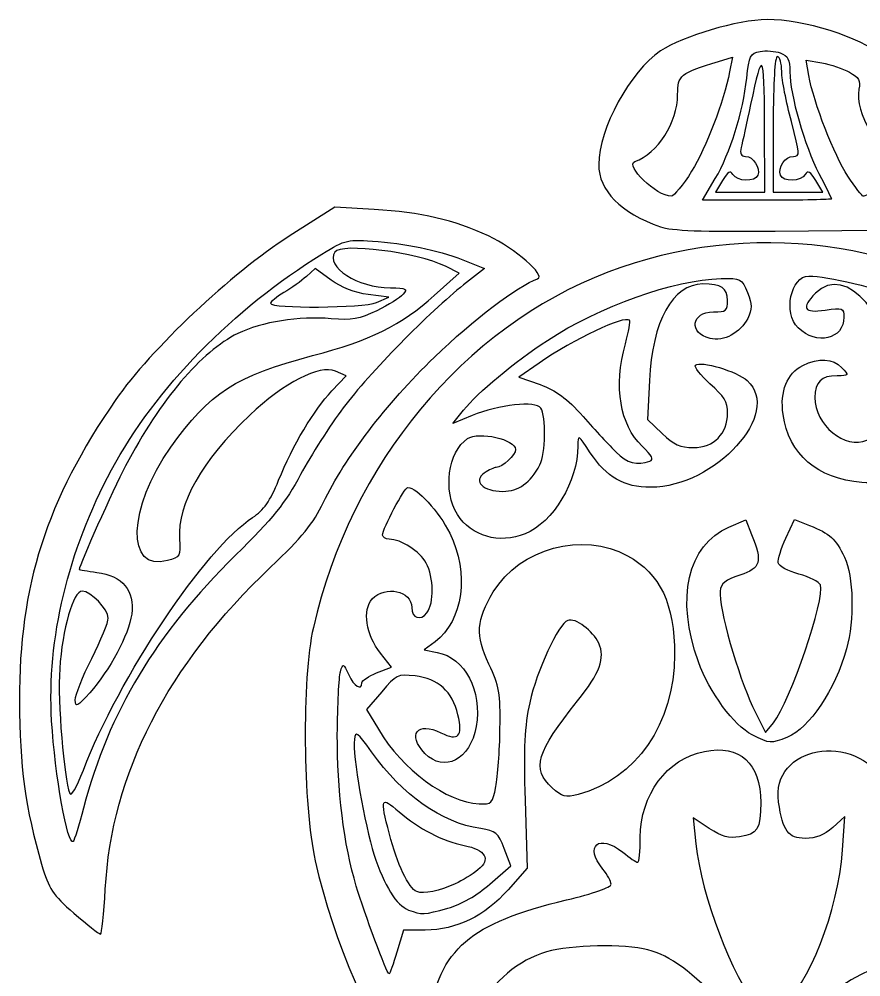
# Model space of a CAD drawing. Header units: centimetres. Extents: x -9.3 to 10, y -5.1 to 14.3.
# Drawn here: x -9.32 to 1.4, y 2.12 to 14.32 of the extents above; entities that cross this region are included whole.
import ezdxf

# ---------------------------------------------------------------- set-up
doc = ezdxf.new("R2010")
doc.units = ezdxf.units.CM
doc.header["$MEASUREMENT"] = 0
doc.layers.add('Layer 1', color=7, linetype='Continuous')

msp = doc.modelspace()

# ---------------------------------------------------------------- linework, layer by layer
at = {"layer": 'Layer 1'}
for points, knots in [([(-1.15509, 11.67738), (-1.66269, 11.85585), (-1.94125, 12.13724), (-1.94125, 12.47152), (-1.94125, 12.47152), (-1.94125, 12.9228), (-1.53976, 13.65863), (-1.15322, 13.91576), (-1.15322, 13.91576), (-0.86487, 14.10757), (-0.17517, 14.31107), (0.20176, 14.31556), (0.20176, 14.31556), (0.66257, 14.32104), (1.39389, 14.09078), (1.66648, 13.85438), (1.66648, 13.85438), (1.97351, 13.58812), (2.15892, 13.30462), (2.28882, 12.90282), (2.28882, 12.90282), (2.47288, 12.33347), (2.3651, 12.05268), (1.85921, 11.78368), (1.85921, 11.78368), (1.85921, 11.78368), (1.57752, 11.6339), (1.57752, 11.6339), (1.57752, 11.6339), (1.57752, 11.6339), (0.30759, 11.62176), (0.30759, 11.62176), (0.30759, 11.62176), (-0.64597, 11.61265), (-1.01035, 11.6265), (-1.15508, 11.67739), (-1.15508, 11.67739), (-1.15508, 11.67739), (-1.15509, 11.67738), (-1.15509, 11.67738)], [0, 0, 0, 0, 0.09090909, 0.09090909, 0.09090909, 0.09090909, 0.18181818, 0.18181818, 0.18181818, 0.18181818, 0.27272727, 0.27272727, 0.27272727, 0.27272727, 0.36363636, 0.36363636, 0.36363636, 0.36363636, 0.45454545, 0.45454545, 0.45454545, 0.45454545, 0.54545455, 0.54545455, 0.54545455, 0.54545455, 0.63636364, 0.63636364, 0.63636364, 0.63636364, 0.72727273, 0.72727273, 0.72727273, 0.72727273, 0.81818182, 0.81818182, 0.81818182, 0.81818182, 1, 1, 1, 1]), ([(1.02191, 12.03211), (1.02191, 12.04162), (0.95043, 12.1867), (0.86306, 12.35453), (0.86306, 12.35453), (0.68065, 12.70492), (0.49277, 13.36201), (0.49277, 13.64956), (0.49277, 13.64956), (0.49277, 13.80767), (0.46909, 13.8545), (0.37104, 13.89029), (0.37104, 13.89029), (0.30409, 13.91473), (0.18809, 13.92349), (0.11328, 13.90976), (0.11328, 13.90976), (-0.01058, 13.88703), (-0.02574, 13.85675), (-0.05622, 13.57115), (-0.05622, 13.57115), (-0.10254, 13.13714), (-0.26578, 12.61615), (-0.45774, 12.28966), (-0.45774, 12.28966), (-0.45774, 12.28966), (-0.61932, 12.01484), (-0.61932, 12.01484), (-0.61932, 12.01484), (-0.61932, 12.01484), (0.20129, 12.01484), (0.20129, 12.01484), (0.20129, 12.01484), (0.65263, 12.01484), (1.0219, 12.02262), (1.0219, 12.03212), (1.0219, 12.03212), (1.0219, 12.03212), (1.02191, 12.03211), (1.02191, 12.03211)], [0, 0, 0, 0, 0.09090909, 0.09090909, 0.09090909, 0.09090909, 0.18181818, 0.18181818, 0.18181818, 0.18181818, 0.27272727, 0.27272727, 0.27272727, 0.27272727, 0.36363636, 0.36363636, 0.36363636, 0.36363636, 0.45454545, 0.45454545, 0.45454545, 0.45454545, 0.54545455, 0.54545455, 0.54545455, 0.54545455, 0.63636364, 0.63636364, 0.63636364, 0.63636364, 0.72727273, 0.72727273, 0.72727273, 0.72727273, 0.81818182, 0.81818182, 0.81818182, 0.81818182, 1, 1, 1, 1]), ([(-0.3652, 12.26619), (-0.29515, 12.38335), (-0.26631, 12.39994), (-0.23275, 12.34238), (-0.23275, 12.34238), (-0.18018, 12.25222), (0.05169, 12.24483), (0.08436, 12.33228), (0.08436, 12.33228), (0.11957, 12.42653), (0.02499, 12.57354), (-0.07085, 12.57354), (-0.07085, 12.57354), (-0.13072, 12.57354), (-0.14649, 12.60605), (-0.12627, 12.68782), (-0.12627, 12.68782), (-0.11073, 12.75068), (-0.05723, 12.99638), (-0.00738, 13.23383), (-0.00738, 13.23383), (0.14253, 13.94792), (0.16794, 13.91369), (0.1717, 12.99257), (0.1717, 12.99257), (0.1717, 12.99257), (0.17528, 12.11641), (0.17528, 12.11641), (0.17528, 12.11641), (0.17528, 12.11641), (-0.13974, 12.11641), (-0.13974, 12.11641), (-0.13974, 12.11641), (-0.13974, 12.11641), (-0.45476, 12.11641), (-0.45476, 12.11641), (-0.45476, 12.11641), (-0.45476, 12.11641), (-0.36521, 12.26619), (-0.36521, 12.26619), (-0.36521, 12.26619), (-0.36521, 12.26619), (-0.3652, 12.26619), (-0.3652, 12.26619)], [0, 0, 0, 0, 0.08333333, 0.08333333, 0.08333333, 0.08333333, 0.16666667, 0.16666667, 0.16666667, 0.16666667, 0.25, 0.25, 0.25, 0.25, 0.33333333, 0.33333333, 0.33333333, 0.33333333, 0.41666667, 0.41666667, 0.41666667, 0.41666667, 0.5, 0.5, 0.5, 0.5, 0.58333333, 0.58333333, 0.58333333, 0.58333333, 0.66666667, 0.66666667, 0.66666667, 0.66666667, 0.75, 0.75, 0.75, 0.75, 0.83333333, 0.83333333, 0.83333333, 0.83333333, 1, 1, 1, 1]), ([(-0.75907, 12.38307), (-0.56947, 12.68971), (-0.34917, 13.2655), (-0.2737, 13.65163), (-0.2737, 13.65163), (-0.2737, 13.65163), (-0.23719, 13.83843), (-0.23719, 13.83843), (-0.23719, 13.83843), (-0.23719, 13.83843), (-0.41457, 13.78346), (-0.41457, 13.78346), (-0.41457, 13.78346), (-0.91066, 13.62971), (-0.93589, 13.6092), (-0.93589, 13.35961), (-0.93589, 13.35961), (-0.93589, 13.00883), (-1.19183, 12.60857), (-1.48091, 12.50726), (-1.48091, 12.50726), (-1.61577, 12.46), (-1.20165, 12.06561), (-1.01717, 12.06561), (-1.01717, 12.06561), (-0.98317, 12.06561), (-0.86703, 12.20846), (-0.75907, 12.38306), (-0.75907, 12.38306), (-0.75907, 12.38306), (-0.75907, 12.38307), (-0.75907, 12.38307)], [0, 0, 0, 0, 0.11111111, 0.11111111, 0.11111111, 0.11111111, 0.22222222, 0.22222222, 0.22222222, 0.22222222, 0.33333333, 0.33333333, 0.33333333, 0.33333333, 0.44444444, 0.44444444, 0.44444444, 0.44444444, 0.55555556, 0.55555556, 0.55555556, 0.55555556, 0.66666667, 0.66666667, 0.66666667, 0.66666667, 0.77777778, 0.77777778, 0.77777778, 0.77777778, 1, 1, 1, 1]), ([(0.28112, 12.97988), (0.28112, 13.52166), (0.30083, 13.84334), (0.33403, 13.84334), (0.33403, 13.84334), (0.36313, 13.84334), (0.38818, 13.75763), (0.38969, 13.65287), (0.38969, 13.65287), (0.3912, 13.54811), (0.44604, 13.26241), (0.51156, 13.01797), (0.51156, 13.01797), (0.62299, 12.60224), (0.62464, 12.57354), (0.53714, 12.57354), (0.53714, 12.57354), (0.43314, 12.57354), (0.33533, 12.43059), (0.37206, 12.33228), (0.37206, 12.33228), (0.40473, 12.24483), (0.6366, 12.25221), (0.68917, 12.34238), (0.68917, 12.34238), (0.72273, 12.39994), (0.75157, 12.38335), (0.82162, 12.26619), (0.82162, 12.26619), (0.82162, 12.26619), (0.91117, 12.11641), (0.91117, 12.11641), (0.91117, 12.11641), (0.91117, 12.11641), (0.59615, 12.11641), (0.59615, 12.11641), (0.59615, 12.11641), (0.59615, 12.11641), (0.28113, 12.11641), (0.28113, 12.11641), (0.28113, 12.11641), (0.28113, 12.11641), (0.28113, 12.97987), (0.28113, 12.97987), (0.28113, 12.97987), (0.28113, 12.97987), (0.28112, 12.97988), (0.28112, 12.97988)], [0, 0, 0, 0, 0.07692308, 0.07692308, 0.07692308, 0.07692308, 0.15384615, 0.15384615, 0.15384615, 0.15384615, 0.23076923, 0.23076923, 0.23076923, 0.23076923, 0.30769231, 0.30769231, 0.30769231, 0.30769231, 0.38461538, 0.38461538, 0.38461538, 0.38461538, 0.46153846, 0.46153846, 0.46153846, 0.46153846, 0.53846154, 0.53846154, 0.53846154, 0.53846154, 0.61538462, 0.61538462, 0.61538462, 0.61538462, 0.69230769, 0.69230769, 0.69230769, 0.69230769, 0.76923077, 0.76923077, 0.76923077, 0.76923077, 0.84615385, 0.84615385, 0.84615385, 0.84615385, 1, 1, 1, 1]), ([(1.628, 12.13757), (1.83744, 12.22157), (2.04146, 12.47589), (1.92842, 12.51205), (1.92842, 12.51205), (1.63243, 12.60676), (1.31111, 13.13516), (1.37165, 13.42766), (1.37165, 13.42766), (1.39457, 13.53841), (1.37188, 13.57943), (1.25057, 13.64631), (1.25057, 13.64631), (1.16846, 13.69159), (1.01066, 13.74429), (0.8999, 13.76343), (0.8999, 13.76343), (0.8999, 13.76343), (0.69852, 13.79821), (0.69852, 13.79821), (0.69852, 13.79821), (0.69852, 13.79821), (0.73322, 13.60491), (0.73322, 13.60491), (0.73322, 13.60491), (0.79595, 13.25547), (1.0572, 12.58339), (1.23186, 12.32212), (1.23186, 12.32212), (1.32617, 12.18104), (1.41352, 12.06561), (1.42597, 12.06561), (1.42597, 12.06561), (1.43842, 12.06561), (1.52933, 12.09799), (1.62799, 12.13756), (1.62799, 12.13756), (1.62799, 12.13756), (1.628, 12.13757), (1.628, 12.13757)], [0, 0, 0, 0, 0.09090909, 0.09090909, 0.09090909, 0.09090909, 0.18181818, 0.18181818, 0.18181818, 0.18181818, 0.27272727, 0.27272727, 0.27272727, 0.27272727, 0.36363636, 0.36363636, 0.36363636, 0.36363636, 0.45454545, 0.45454545, 0.45454545, 0.45454545, 0.54545455, 0.54545455, 0.54545455, 0.54545455, 0.63636364, 0.63636364, 0.63636364, 0.63636364, 0.72727273, 0.72727273, 0.72727273, 0.72727273, 0.81818182, 0.81818182, 0.81818182, 0.81818182, 1, 1, 1, 1]), ([(-8.62352, 2.93585), (-8.8964, 3.17341), (-8.94105, 3.2411), (-9.03397, 3.55796), (-9.03397, 3.55796), (-9.24139, 4.26526), (-9.31448, 4.80372), (-9.31665, 5.64043), (-9.31665, 5.64043), (-9.32047, 7.1136), (-8.97638, 8.18959), (-8.09031, 9.47523), (-8.09031, 9.47523), (-7.6531, 10.1096), (-6.61102, 11.09192), (-5.88331, 11.55568), (-5.88331, 11.55568), (-5.88331, 11.55568), (-5.30126, 11.92661), (-5.30126, 11.92661), (-5.30126, 11.92661), (-5.30126, 11.92661), (-4.79858, 11.89762), (-4.79858, 11.89762), (-4.79858, 11.89762), (-4.20844, 11.86359), (-3.78238, 11.76461), (-3.34346, 11.55958), (-3.34346, 11.55958), (-3.00907, 11.40338), (-2.60808, 11.05348), (-2.71887, 11.01458), (-2.71887, 11.01458), (-2.97151, 10.92586), (-3.53994, 10.49363), (-4.03248, 10.01572), (-4.03248, 10.01572), (-4.65227, 9.41433), (-5.17445, 8.731), (-5.44452, 8.1679), (-5.44452, 8.1679), (-5.57451, 7.89688), (-5.71663, 7.72278), (-6.11876, 7.34197), (-6.11876, 7.34197), (-7.43397, 6.09648), (-8.14752, 4.70581), (-8.22321, 3.24052), (-8.22321, 3.24052), (-8.23944, 2.92624), (-8.26727, 2.66915), (-8.28503, 2.6692), (-8.28503, 2.6692), (-8.3028, 2.66923), (-8.45512, 2.78925), (-8.62352, 2.93586), (-8.62352, 2.93586), (-8.62352, 2.93586), (-8.62352, 2.93585), (-8.62352, 2.93585)], [0, 0, 0, 0, 0.0625, 0.0625, 0.0625, 0.0625, 0.125, 0.125, 0.125, 0.125, 0.1875, 0.1875, 0.1875, 0.1875, 0.25, 0.25, 0.25, 0.25, 0.3125, 0.3125, 0.3125, 0.3125, 0.375, 0.375, 0.375, 0.375, 0.4375, 0.4375, 0.4375, 0.4375, 0.5, 0.5, 0.5, 0.5, 0.5625, 0.5625, 0.5625, 0.5625, 0.625, 0.625, 0.625, 0.625, 0.6875, 0.6875, 0.6875, 0.6875, 0.75, 0.75, 0.75, 0.75, 0.8125, 0.8125, 0.8125, 0.8125, 0.875, 0.875, 0.875, 0.875, 1, 1, 1, 1]), ([(-0.36397, -2.00307), (-0.87613, -1.92534), (-1.67012, -1.64293), (-2.13771, -1.37217), (-2.13771, -1.37217), (-3.7581, -0.43388), (-5.07081, 1.47929), (-5.5502, 3.60125), (-5.5502, 3.60125), (-5.70939, 4.30591), (-5.72263, 5.92496), (-5.57449, 6.57214), (-5.57449, 6.57214), (-5.09534, 8.66538), (-3.6669, 10.38969), (-1.82572, 11.09737), (-1.82572, 11.09737), (-0.04038, 11.78359), (1.99518, 11.51907), (3.53923, 10.4002), (3.53923, 10.4002), (4.32892, 9.82797), (5.04764, 8.97455), (5.49218, 8.08123), (5.49218, 8.08123), (6.78709, 5.47908), (6.10752, 1.90338), (3.89324, -0.33187), (3.89324, -0.33187), (3.32976, -0.90069), (2.91075, -1.21164), (2.29923, -1.51482), (2.29923, -1.51482), (1.44753, -1.93707), (0.43013, -2.12359), (-0.36398, -2.00307), (-0.36398, -2.00307), (-0.36398, -2.00307), (-0.36397, -2.00307), (-0.36397, -2.00307)], [0, 0, 0, 0, 0.09090909, 0.09090909, 0.09090909, 0.09090909, 0.18181818, 0.18181818, 0.18181818, 0.18181818, 0.27272727, 0.27272727, 0.27272727, 0.27272727, 0.36363636, 0.36363636, 0.36363636, 0.36363636, 0.45454545, 0.45454545, 0.45454545, 0.45454545, 0.54545455, 0.54545455, 0.54545455, 0.54545455, 0.63636364, 0.63636364, 0.63636364, 0.63636364, 0.72727273, 0.72727273, 0.72727273, 0.72727273, 0.81818182, 0.81818182, 0.81818182, 0.81818182, 1, 1, 1, 1]), ([(-8.50182, 4.27316), (-8.1736, 5.50942), (-7.58908, 6.48138), (-6.56467, 7.49434), (-6.56467, 7.49434), (-6.08571, 7.96795), (-5.92904, 8.16225), (-5.73655, 8.52143), (-5.73655, 8.52143), (-5.60598, 8.76507), (-5.3617, 9.14765), (-5.19371, 9.37161), (-5.19371, 9.37161), (-4.86616, 9.8083), (-4.09259, 10.59819), (-3.66094, 10.93673), (-3.66094, 10.93673), (-3.66094, 10.93673), (-3.39637, 11.14423), (-3.39637, 11.14423), (-3.39637, 11.14423), (-3.39637, 11.14423), (-3.60802, 11.231), (-3.60802, 11.231), (-3.60802, 11.231), (-3.94286, 11.36827), (-4.31654, 11.45215), (-4.75062, 11.48748), (-4.75062, 11.48748), (-5.14908, 11.51992), (-5.15503, 11.51859), (-5.46495, 11.32861), (-5.46495, 11.32861), (-6.58918, 10.63945), (-7.59042, 9.61292), (-8.14385, 8.58203), (-8.14385, 8.58203), (-8.70209, 7.54219), (-8.96756, 6.42958), (-8.90656, 5.38552), (-8.90656, 5.38552), (-8.8664, 4.69826), (-8.70219, 3.7811), (-8.63146, 3.849), (-8.63146, 3.849), (-8.61889, 3.86107), (-8.56055, 4.05194), (-8.50182, 4.27316)], [0, 0, 0, 0, 0.07692308, 0.07692308, 0.07692308, 0.07692308, 0.15384615, 0.15384615, 0.15384615, 0.15384615, 0.23076923, 0.23076923, 0.23076923, 0.23076923, 0.30769231, 0.30769231, 0.30769231, 0.30769231, 0.38461538, 0.38461538, 0.38461538, 0.38461538, 0.46153846, 0.46153846, 0.46153846, 0.46153846, 0.53846154, 0.53846154, 0.53846154, 0.53846154, 0.61538462, 0.61538462, 0.61538462, 0.61538462, 0.69230769, 0.69230769, 0.69230769, 0.69230769, 0.76923077, 0.76923077, 0.76923077, 0.76923077, 0.84615385, 0.84615385, 0.84615385, 0.84615385, 1, 1, 1, 1]), ([(-8.67608, 4.46139), (-8.75216, 4.65169), (-8.83135, 5.63019), (-8.80433, 6.04602), (-8.80433, 6.04602), (-8.7712, 6.55583), (-8.63241, 7.03721), (-8.51855, 7.03721), (-8.51855, 7.03721), (-8.4117, 7.03721), (-8.18505, 6.80395), (-8.18505, 6.69399), (-8.18505, 6.69399), (-8.18505, 6.64235), (-8.28029, 6.41105), (-8.3967, 6.17998), (-8.3967, 6.17998), (-8.51311, 5.94891), (-8.60746, 5.71013), (-8.60637, 5.64935), (-8.60637, 5.64935), (-8.60464, 5.55317), (-8.58078, 5.56517), (-8.42227, 5.74201), (-8.42227, 5.74201), (-8.16668, 6.02715), (-7.92567, 6.47879), (-7.88788, 6.74342), (-7.88788, 6.74342), (-7.84511, 7.04298), (-8.00361, 7.2335), (-8.33064, 7.2756), (-8.33064, 7.2756), (-8.45428, 7.29152), (-8.55544, 7.30852), (-8.55544, 7.31338), (-8.55544, 7.31338), (-8.55544, 7.36557), (-8.12693, 8.32298), (-7.96568, 8.63105), (-7.96568, 8.63105), (-7.52547, 9.47211), (-7.00121, 10.09084), (-6.53741, 10.3167), (-6.53741, 10.3167), (-6.2299, 10.46645), (-5.75614, 10.54187), (-5.34677, 10.50624), (-5.34677, 10.50624), (-5.07953, 10.48298), (-4.99164, 10.49838), (-4.76637, 10.60796), (-4.76637, 10.60796), (-4.62036, 10.67898), (-4.46971, 10.77316), (-4.4316, 10.81724), (-4.4316, 10.81724), (-4.37029, 10.88815), (-4.38898, 10.89752), (-4.59366, 10.89851), (-4.59366, 10.89851), (-5.01235, 10.90053), (-5.42328, 11.16499), (-5.30154, 11.35407), (-5.30154, 11.35407), (-5.22294, 11.47615), (-4.25126, 11.35159), (-3.89235, 11.17343), (-3.89235, 11.17343), (-3.89235, 11.17343), (-3.7178, 11.08679), (-3.7178, 11.08679), (-3.7178, 11.08679), (-3.7178, 11.08679), (-4.0344, 10.80162), (-4.0344, 10.80162), (-4.0344, 10.80162), (-4.45043, 10.42689), (-4.85791, 10.2256), (-5.58408, 10.03607), (-5.58408, 10.03607), (-6.55871, 9.78169), (-6.89887, 9.56183), (-7.38843, 8.86982), (-7.38843, 8.86982), (-7.93895, 8.09165), (-7.96421, 7.27861), (-7.43334, 7.42476), (-7.43334, 7.42476), (-7.2701, 7.4697), (-7.26341, 7.48163), (-7.27755, 7.70243), (-7.27755, 7.70243), (-7.30624, 8.15032), (-6.99803, 8.69409), (-6.3851, 9.27699), (-6.3851, 9.27699), (-5.94785, 9.6928), (-5.49533, 9.9249), (-5.29375, 9.83673), (-5.29375, 9.83673), (-5.29375, 9.83673), (-5.1588, 9.77771), (-5.1588, 9.77771), (-5.1588, 9.77771), (-5.1588, 9.77771), (-5.33873, 9.58653), (-5.33873, 9.58653), (-5.33873, 9.58653), (-5.56889, 9.34198), (-5.83656, 8.89245), (-6.01682, 8.44772), (-6.01682, 8.44772), (-6.1245, 8.18206), (-6.20391, 8.06853), (-6.34762, 7.97479), (-6.34762, 7.97479), (-6.94858, 7.5828), (-8.0542, 5.93238), (-8.50235, 4.75831), (-8.50235, 4.75831), (-8.58942, 4.5302), (-8.65725, 4.41428), (-8.67608, 4.46139)], [0, 0, 0, 0, 0.03125, 0.03125, 0.03125, 0.03125, 0.0625, 0.0625, 0.0625, 0.0625, 0.09375, 0.09375, 0.09375, 0.09375, 0.125, 0.125, 0.125, 0.125, 0.15625, 0.15625, 0.15625, 0.15625, 0.1875, 0.1875, 0.1875, 0.1875, 0.21875, 0.21875, 0.21875, 0.21875, 0.25, 0.25, 0.25, 0.25, 0.28125, 0.28125, 0.28125, 0.28125, 0.3125, 0.3125, 0.3125, 0.3125, 0.34375, 0.34375, 0.34375, 0.34375, 0.375, 0.375, 0.375, 0.375, 0.40625, 0.40625, 0.40625, 0.40625, 0.4375, 0.4375, 0.4375, 0.4375, 0.46875, 0.46875, 0.46875, 0.46875, 0.5, 0.5, 0.5, 0.5, 0.53125, 0.53125, 0.53125, 0.53125, 0.5625, 0.5625, 0.5625, 0.5625, 0.59375, 0.59375, 0.59375, 0.59375, 0.625, 0.625, 0.625, 0.625, 0.65625, 0.65625, 0.65625, 0.65625, 0.6875, 0.6875, 0.6875, 0.6875, 0.71875, 0.71875, 0.71875, 0.71875, 0.75, 0.75, 0.75, 0.75, 0.78125, 0.78125, 0.78125, 0.78125, 0.8125, 0.8125, 0.8125, 0.8125, 0.84375, 0.84375, 0.84375, 0.84375, 0.875, 0.875, 0.875, 0.875, 0.90625, 0.90625, 0.90625, 0.90625, 0.9375, 0.9375, 0.9375, 0.9375, 1, 1, 1, 1]), ([(4.13623, 7.92773), (4.32587, 8.08091), (4.43013, 8.35031), (4.3817, 8.56201), (4.3817, 8.56201), (4.36244, 8.64619), (4.26846, 8.79468), (4.17286, 8.89198), (4.17286, 8.89198), (4.03761, 9.02963), (3.95724, 9.06889), (3.81065, 9.06889), (3.81065, 9.06889), (3.58066, 9.06889), (3.46085, 8.96562), (3.49454, 8.79643), (3.49454, 8.79643), (3.51875, 8.67485), (3.66292, 8.5884), (3.90572, 8.54987), (3.90572, 8.54987), (4.00437, 8.53422), (4.0015, 8.52336), (3.86337, 8.38978), (3.86337, 8.38978), (3.70058, 8.23235), (3.52267, 8.23571), (3.32959, 8.39985), (3.32959, 8.39985), (3.11423, 8.58293), (3.0101, 9.09261), (3.14033, 9.32619), (3.14033, 9.32619), (3.21299, 9.45651), (3.52242, 9.45646), (3.90893, 9.32602), (3.90893, 9.32602), (3.90893, 9.32602), (4.20053, 9.22764), (4.20053, 9.22764), (4.20053, 9.22764), (4.20053, 9.22764), (4.06183, 9.38951), (4.06183, 9.38951), (4.06183, 9.38951), (3.65444, 9.86498), (2.71598, 10.48702), (2.01412, 10.74683), (2.01412, 10.74683), (1.60537, 10.89814), (0.9656, 11.04977), (0.73593, 11.04977), (0.73593, 11.04977), (0.50381, 11.04977), (0.40415, 10.57614), (0.59727, 10.39077), (0.59727, 10.39077), (0.83571, 10.16189), (1.18067, 10.2427), (1.18067, 10.52744), (1.18067, 10.52744), (1.18067, 10.64351), (1.16869, 10.64794), (0.94256, 10.61538), (0.94256, 10.61538), (0.66823, 10.57589), (0.63208, 10.63913), (0.8195, 10.83063), (0.8195, 10.83063), (1.20734, 11.22691), (1.81598, 10.50946), (1.81544, 9.65664), (1.81544, 9.65664), (1.81521, 9.30839), (1.69068, 9.05383), (1.47421, 8.95915), (1.47421, 8.95915), (1.19571, 8.83735), (0.81093, 9.15272), (0.81048, 9.50315), (0.81048, 9.50315), (0.81023, 9.69804), (0.89404, 9.77997), (1.09363, 9.77997), (1.09363, 9.77997), (1.24664, 9.77997), (1.24794, 9.78215), (1.15422, 9.88155), (1.15422, 9.88155), (1.04108, 10.00156), (0.86225, 10.01154), (0.65637, 9.90934), (0.65637, 9.90934), (0.45622, 9.80999), (0.3646, 9.58199), (0.4066, 9.28781), (0.4066, 9.28781), (0.47954, 8.777), (0.84042, 8.46574), (1.41066, 8.4218), (1.41066, 8.4218), (1.71429, 8.3984), (1.79625, 8.4124), (2.04798, 8.53062), (2.04798, 8.53062), (2.2163, 8.60967), (2.38042, 8.73232), (2.44123, 8.82451), (2.44123, 8.82451), (2.44123, 8.82451), (2.54559, 8.98273), (2.54559, 8.98273), (2.54559, 8.98273), (2.54559, 8.98273), (2.60631, 8.70835), (2.60631, 8.70835), (2.60631, 8.70835), (2.72964, 8.15108), (3.1524, 7.79907), (3.69834, 7.79907), (3.69834, 7.79907), (3.91932, 7.79907), (4.00994, 7.82569), (4.13625, 7.92771), (4.13625, 7.92771), (4.13625, 7.92771), (4.13623, 7.92773), (4.13623, 7.92773)], [0, 0, 0, 0, 0.03030303, 0.03030303, 0.03030303, 0.03030303, 0.06060606, 0.06060606, 0.06060606, 0.06060606, 0.09090909, 0.09090909, 0.09090909, 0.09090909, 0.12121212, 0.12121212, 0.12121212, 0.12121212, 0.15151515, 0.15151515, 0.15151515, 0.15151515, 0.18181818, 0.18181818, 0.18181818, 0.18181818, 0.21212121, 0.21212121, 0.21212121, 0.21212121, 0.24242424, 0.24242424, 0.24242424, 0.24242424, 0.27272727, 0.27272727, 0.27272727, 0.27272727, 0.3030303, 0.3030303, 0.3030303, 0.3030303, 0.33333333, 0.33333333, 0.33333333, 0.33333333, 0.36363636, 0.36363636, 0.36363636, 0.36363636, 0.39393939, 0.39393939, 0.39393939, 0.39393939, 0.42424242, 0.42424242, 0.42424242, 0.42424242, 0.45454545, 0.45454545, 0.45454545, 0.45454545, 0.48484848, 0.48484848, 0.48484848, 0.48484848, 0.51515152, 0.51515152, 0.51515152, 0.51515152, 0.54545455, 0.54545455, 0.54545455, 0.54545455, 0.57575758, 0.57575758, 0.57575758, 0.57575758, 0.60606061, 0.60606061, 0.60606061, 0.60606061, 0.63636364, 0.63636364, 0.63636364, 0.63636364, 0.66666667, 0.66666667, 0.66666667, 0.66666667, 0.6969697, 0.6969697, 0.6969697, 0.6969697, 0.72727273, 0.72727273, 0.72727273, 0.72727273, 0.75757576, 0.75757576, 0.75757576, 0.75757576, 0.78787879, 0.78787879, 0.78787879, 0.78787879, 0.81818182, 0.81818182, 0.81818182, 0.81818182, 0.84848485, 0.84848485, 0.84848485, 0.84848485, 0.87878788, 0.87878788, 0.87878788, 0.87878788, 0.90909091, 0.90909091, 0.90909091, 0.90909091, 0.93939394, 0.93939394, 0.93939394, 0.93939394, 1, 1, 1, 1]), ([(-6.12115, 10.70279), (-6.12132, 10.72146), (-6.04404, 10.7828), (-5.94946, 10.8391), (-5.94946, 10.8391), (-5.85488, 10.8954), (-5.72635, 10.9874), (-5.66385, 11.04354), (-5.66385, 11.04354), (-5.66385, 11.04354), (-5.55021, 11.14562), (-5.55021, 11.14562), (-5.55021, 11.14562), (-5.55021, 11.14562), (-5.34637, 10.99758), (-5.34637, 10.99758), (-5.34637, 10.99758), (-5.21708, 10.90368), (-5.04576, 10.83658), (-4.87796, 10.81412), (-4.87796, 10.81412), (-4.87796, 10.81412), (-4.61339, 10.7787), (-4.61339, 10.7787), (-4.61339, 10.7787), (-4.61339, 10.7787), (-4.77213, 10.71111), (-4.77213, 10.71111), (-4.77213, 10.71111), (-4.93616, 10.64126), (-6.12059, 10.63396), (-6.12115, 10.70279)], [0, 0, 0, 0, 0.11111111, 0.11111111, 0.11111111, 0.11111111, 0.22222222, 0.22222222, 0.22222222, 0.22222222, 0.33333333, 0.33333333, 0.33333333, 0.33333333, 0.44444444, 0.44444444, 0.44444444, 0.44444444, 0.55555556, 0.55555556, 0.55555556, 0.55555556, 0.66666667, 0.66666667, 0.66666667, 0.66666667, 0.77777778, 0.77777778, 0.77777778, 0.77777778, 1, 1, 1, 1]), ([(-2.87794, 7.76613), (-2.5239, 7.90813), (-2.20582, 8.43758), (-2.20582, 8.88489), (-2.20582, 8.88489), (-2.20582, 9.03603), (-2.2038, 9.03493), (-2.04817, 8.79938), (-2.04817, 8.79938), (-1.84128, 8.48623), (-1.61738, 8.35794), (-1.27983, 8.35912), (-1.27983, 8.35912), (-0.45466, 8.36201), (0.40329, 9.3091), (-0.04959, 9.71719), (-0.04959, 9.71719), (-0.18134, 9.83591), (-0.64499, 9.97458), (-0.708, 9.9141), (-0.708, 9.9141), (-0.73004, 9.89294), (-0.64747, 9.78646), (-0.5245, 9.67748), (-0.5245, 9.67748), (-0.34587, 9.51915), (-0.30093, 9.44456), (-0.30093, 9.30636), (-0.30093, 9.30636), (-0.30093, 9.0409), (-0.47283, 8.86574), (-0.73337, 8.86574), (-0.73337, 8.86574), (-0.90655, 8.86574), (-0.98133, 8.8992), (-1.1325, 9.04431), (-1.1325, 9.04431), (-1.1325, 9.04431), (-1.31853, 9.22288), (-1.31853, 9.22288), (-1.31853, 9.22288), (-1.31853, 9.22288), (-1.29568, 9.71731), (-1.29568, 9.71731), (-1.29568, 9.71731), (-1.26075, 10.47308), (-0.99823, 10.94822), (-0.61561, 10.94822), (-0.61561, 10.94822), (-0.37627, 10.94822), (-0.30094, 10.89828), (-0.30094, 10.73962), (-0.30094, 10.73962), (-0.30094, 10.60643), (-0.31774, 10.59268), (-0.48048, 10.59268), (-0.48048, 10.59268), (-0.76484, 10.59268), (-0.79954, 10.32075), (-0.52366, 10.25428), (-0.52366, 10.25428), (-0.34871, 10.21213), (-0.13707, 10.32523), (-0.04433, 10.51043), (-0.04433, 10.51043), (0.01599, 10.63088), (0.01547, 10.68193), (-0.04765, 10.83873), (-0.04765, 10.83873), (-0.12032, 11.01925), (-0.12966, 11.02422), (-0.38364, 11.01783), (-0.38364, 11.01783), (-0.98248, 11.00276), (-1.92636, 10.66629), (-2.59514, 10.22949), (-2.59514, 10.22949), (-3.00962, 9.95879), (-3.48898, 9.56019), (-3.66215, 9.34225), (-3.66215, 9.34225), (-3.66215, 9.34225), (-3.79698, 9.17257), (-3.79698, 9.17257), (-3.79698, 9.17257), (-3.79698, 9.17257), (-3.55244, 9.27319), (-3.55244, 9.27319), (-3.55244, 9.27319), (-3.21769, 9.41093), (-2.73994, 9.46301), (-2.67764, 9.36855), (-2.67764, 9.36855), (-2.61069, 9.26704), (-2.61816, 8.77796), (-2.68867, 8.64654), (-2.68867, 8.64654), (-2.8149, 8.41127), (-2.95993, 8.30703), (-3.16102, 8.30703), (-3.16102, 8.30703), (-3.4148, 8.30703), (-3.54599, 8.43687), (-3.3975, 8.54109), (-3.3975, 8.54109), (-3.34211, 8.57997), (-3.27345, 8.61178), (-3.24492, 8.61178), (-3.24492, 8.61178), (-3.1694, 8.61178), (-2.99953, 8.76981), (-2.99953, 8.84006), (-2.99953, 8.84006), (-2.99953, 8.96851), (-3.46745, 9.075), (-3.6111, 8.97924), (-3.6111, 8.97924), (-3.86079, 8.8128), (-3.92749, 8.30873), (-3.73908, 8.0121), (-3.73908, 8.0121), (-3.56277, 7.73451), (-3.20885, 7.63343), (-2.87795, 7.76614), (-2.87795, 7.76614), (-2.87795, 7.76614), (-2.87794, 7.76613), (-2.87794, 7.76613)], [0, 0, 0, 0, 0.03030303, 0.03030303, 0.03030303, 0.03030303, 0.06060606, 0.06060606, 0.06060606, 0.06060606, 0.09090909, 0.09090909, 0.09090909, 0.09090909, 0.12121212, 0.12121212, 0.12121212, 0.12121212, 0.15151515, 0.15151515, 0.15151515, 0.15151515, 0.18181818, 0.18181818, 0.18181818, 0.18181818, 0.21212121, 0.21212121, 0.21212121, 0.21212121, 0.24242424, 0.24242424, 0.24242424, 0.24242424, 0.27272727, 0.27272727, 0.27272727, 0.27272727, 0.3030303, 0.3030303, 0.3030303, 0.3030303, 0.33333333, 0.33333333, 0.33333333, 0.33333333, 0.36363636, 0.36363636, 0.36363636, 0.36363636, 0.39393939, 0.39393939, 0.39393939, 0.39393939, 0.42424242, 0.42424242, 0.42424242, 0.42424242, 0.45454545, 0.45454545, 0.45454545, 0.45454545, 0.48484848, 0.48484848, 0.48484848, 0.48484848, 0.51515152, 0.51515152, 0.51515152, 0.51515152, 0.54545455, 0.54545455, 0.54545455, 0.54545455, 0.57575758, 0.57575758, 0.57575758, 0.57575758, 0.60606061, 0.60606061, 0.60606061, 0.60606061, 0.63636364, 0.63636364, 0.63636364, 0.63636364, 0.66666667, 0.66666667, 0.66666667, 0.66666667, 0.6969697, 0.6969697, 0.6969697, 0.6969697, 0.72727273, 0.72727273, 0.72727273, 0.72727273, 0.75757576, 0.75757576, 0.75757576, 0.75757576, 0.78787879, 0.78787879, 0.78787879, 0.78787879, 0.81818182, 0.81818182, 0.81818182, 0.81818182, 0.84848485, 0.84848485, 0.84848485, 0.84848485, 0.87878788, 0.87878788, 0.87878788, 0.87878788, 0.90909091, 0.90909091, 0.90909091, 0.90909091, 0.93939394, 0.93939394, 0.93939394, 0.93939394, 1, 1, 1, 1]), ([(-1.72044, 8.80533), (-1.79823, 8.88385), (-1.9868, 9.08793), (-2.13948, 9.25884), (-2.13948, 9.25884), (-2.34966, 9.49411), (-2.48276, 9.5931), (-2.68756, 9.66643), (-2.68756, 9.66643), (-2.68756, 9.66643), (-2.95804, 9.76328), (-2.95804, 9.76328), (-2.95804, 9.76328), (-2.95804, 9.76328), (-2.70099, 9.94072), (-2.70099, 9.94072), (-2.70099, 9.94072), (-2.25953, 10.24546), (-1.61471, 10.55009), (-1.54756, 10.48564), (-1.54756, 10.48564), (-1.53604, 10.47459), (-1.56039, 10.34059), (-1.60165, 10.18788), (-1.60165, 10.18788), (-1.7506, 9.63669), (-1.67187, 9.1557), (-1.38812, 8.88333), (-1.38812, 8.88333), (-1.25891, 8.7593), (-1.23509, 8.71147), (-1.29207, 8.69048), (-1.29207, 8.69048), (-1.45105, 8.63192), (-1.58393, 8.66755), (-1.72044, 8.80534), (-1.72044, 8.80534), (-1.72044, 8.80534), (-1.72044, 8.80533), (-1.72044, 8.80533)], [0, 0, 0, 0, 0.09090909, 0.09090909, 0.09090909, 0.09090909, 0.18181818, 0.18181818, 0.18181818, 0.18181818, 0.27272727, 0.27272727, 0.27272727, 0.27272727, 0.36363636, 0.36363636, 0.36363636, 0.36363636, 0.45454545, 0.45454545, 0.45454545, 0.45454545, 0.54545455, 0.54545455, 0.54545455, 0.54545455, 0.63636364, 0.63636364, 0.63636364, 0.63636364, 0.72727273, 0.72727273, 0.72727273, 0.72727273, 0.81818182, 0.81818182, 0.81818182, 0.81818182, 1, 1, 1, 1]), ([(-4.50984, 2.44054), (-4.50984, 2.44054), (-4.42524, 2.7199), (-4.42524, 2.7199), (-4.42524, 2.7199), (-4.42524, 2.7199), (-4.14892, 2.72041), (-4.14892, 2.72041), (-4.14892, 2.72041), (-3.75463, 2.72112), (-3.39291, 2.89737), (-3.0956, 3.23365), (-3.0956, 3.23365), (-3.0956, 3.23365), (-2.85376, 3.50719), (-2.85376, 3.50719), (-2.85376, 3.50719), (-2.85376, 3.50719), (-2.87896, 4.37065), (-2.87896, 4.37065), (-2.87896, 4.37065), (-2.89851, 5.04052), (-2.88528, 5.31952), (-2.81995, 5.61505), (-2.81995, 5.61505), (-2.72995, 6.02214), (-2.45372, 6.62073), (-2.33581, 6.66416), (-2.33581, 6.66416), (-2.23822, 6.70011), (-2.01206, 6.53289), (-1.94072, 6.37204), (-1.94072, 6.37204), (-1.85597, 6.18095), (-1.92279, 5.99978), (-2.21128, 5.63848), (-2.21128, 5.63848), (-2.73719, 4.97984), (-2.79719, 4.77491), (-2.53477, 4.53358), (-2.53477, 4.53358), (-2.40359, 4.41294), (-2.36727, 4.40351), (-2.20223, 4.44725), (-2.20223, 4.44725), (-1.46575, 4.64245), (-0.97549, 5.35271), (-0.97545, 6.22455), (-0.97545, 6.22455), (-0.97542, 6.87503), (-1.15604, 7.25604), (-1.5741, 7.48739), (-1.5741, 7.48739), (-2.14156, 7.80141), (-2.9455, 7.58468), (-3.28306, 7.02667), (-3.28306, 7.02667), (-3.49954, 6.66882), (-3.51161, 6.47316), (-3.33972, 6.10826), (-3.33972, 6.10826), (-3.20638, 5.82518), (-3.19184, 5.74074), (-3.19802, 5.28491), (-3.19802, 5.28491), (-3.20181, 5.00555), (-3.22536, 4.67414), (-3.25036, 4.54843), (-3.25036, 4.54843), (-3.29329, 4.33258), (-3.30513, 4.32027), (-3.46326, 4.32716), (-3.46326, 4.32716), (-3.87598, 4.34513), (-4.44041, 4.76293), (-4.74611, 5.27672), (-4.74611, 5.27672), (-4.74611, 5.27672), (-4.89704, 5.5304), (-4.89704, 5.5304), (-4.89704, 5.5304), (-4.89704, 5.5304), (-4.70452, 5.75592), (-4.70452, 5.75592), (-4.70452, 5.75592), (-4.51978, 5.97233), (-4.50257, 5.98042), (-4.27866, 5.9562), (-4.27866, 5.9562), (-3.98637, 5.92458), (-3.80374, 5.75893), (-3.73436, 5.46253), (-3.73436, 5.46253), (-3.66901, 5.18335), (-3.72666, 5.1223), (-3.95064, 5.23348), (-3.95064, 5.23348), (-4.25006, 5.38211), (-4.38574, 5.20714), (-4.15437, 4.97074), (-4.15437, 4.97074), (-3.90728, 4.71827), (-3.57589, 4.89151), (-3.50191, 5.31181), (-3.50191, 5.31181), (-3.42185, 5.76666), (-3.64367, 6.18825), (-3.99893, 6.25645), (-3.99893, 6.25645), (-3.99893, 6.25645), (-4.16157, 6.28767), (-4.16157, 6.28767), (-4.16157, 6.28767), (-4.16157, 6.28767), (-4.02365, 6.39181), (-4.02365, 6.39181), (-4.02365, 6.39181), (-3.66726, 6.66091), (-3.58663, 7.2644), (-3.83873, 7.77591), (-3.83873, 7.77591), (-3.97217, 8.04666), (-4.25664, 8.35782), (-4.37073, 8.35782), (-4.37073, 8.35782), (-4.41568, 8.35782), (-4.69274, 7.83614), (-4.69274, 7.75151), (-4.69274, 7.75151), (-4.69274, 7.72182), (-4.65584, 7.69752), (-4.61074, 7.69752), (-4.61074, 7.69752), (-4.45792, 7.69752), (-4.21868, 7.54412), (-4.13804, 7.39443), (-4.13804, 7.39443), (-4.03858, 7.2098), (-4.03401, 6.88467), (-4.12912, 6.75982), (-4.12912, 6.75982), (-4.20966, 6.65409), (-4.32235, 6.69321), (-4.32235, 6.8269), (-4.32235, 6.8269), (-4.32235, 7.04223), (-4.65569, 7.11526), (-4.82395, 6.93678), (-4.82395, 6.93678), (-4.95294, 6.79996), (-4.90473, 6.47893), (-4.72036, 6.2469), (-4.72036, 6.2469), (-4.72036, 6.2469), (-4.5797, 6.06988), (-4.5797, 6.06988), (-4.5797, 6.06988), (-4.5797, 6.06988), (-4.7685, 5.99416), (-4.7685, 5.99416), (-4.7685, 5.99416), (-4.87234, 5.95251), (-4.9573, 5.89589), (-4.9573, 5.86833), (-4.9573, 5.86833), (-4.9573, 5.76303), (-5.05728, 5.8248), (-5.12483, 5.97184), (-5.12483, 5.97184), (-5.19321, 6.12067), (-5.19648, 6.12186), (-5.22982, 6.00993), (-5.22982, 6.00993), (-5.24875, 5.94639), (-5.26651, 5.58585), (-5.26929, 5.20871), (-5.26929, 5.20871), (-5.27442, 4.51359), (-5.18594, 3.80704), (-5.0276, 3.27865), (-5.0276, 3.27865), (-4.92576, 2.93883), (-4.63663, 2.16119), (-4.61211, 2.16119), (-4.61211, 2.16119), (-4.60238, 2.16119), (-4.55634, 2.2869), (-4.50981, 2.44055), (-4.50981, 2.44055), (-4.50981, 2.44055), (-4.50984, 2.44054), (-4.50984, 2.44054)], [0, 0, 0, 0, 0.02040816, 0.02040816, 0.02040816, 0.02040816, 0.04081633, 0.04081633, 0.04081633, 0.04081633, 0.06122449, 0.06122449, 0.06122449, 0.06122449, 0.08163265, 0.08163265, 0.08163265, 0.08163265, 0.10204082, 0.10204082, 0.10204082, 0.10204082, 0.12244898, 0.12244898, 0.12244898, 0.12244898, 0.14285714, 0.14285714, 0.14285714, 0.14285714, 0.16326531, 0.16326531, 0.16326531, 0.16326531, 0.18367347, 0.18367347, 0.18367347, 0.18367347, 0.20408163, 0.20408163, 0.20408163, 0.20408163, 0.2244898, 0.2244898, 0.2244898, 0.2244898, 0.24489796, 0.24489796, 0.24489796, 0.24489796, 0.26530612, 0.26530612, 0.26530612, 0.26530612, 0.28571429, 0.28571429, 0.28571429, 0.28571429, 0.30612245, 0.30612245, 0.30612245, 0.30612245, 0.32653061, 0.32653061, 0.32653061, 0.32653061, 0.34693878, 0.34693878, 0.34693878, 0.34693878, 0.36734694, 0.36734694, 0.36734694, 0.36734694, 0.3877551, 0.3877551, 0.3877551, 0.3877551, 0.40816327, 0.40816327, 0.40816327, 0.40816327, 0.42857143, 0.42857143, 0.42857143, 0.42857143, 0.44897959, 0.44897959, 0.44897959, 0.44897959, 0.46938776, 0.46938776, 0.46938776, 0.46938776, 0.48979592, 0.48979592, 0.48979592, 0.48979592, 0.51020408, 0.51020408, 0.51020408, 0.51020408, 0.53061224, 0.53061224, 0.53061224, 0.53061224, 0.55102041, 0.55102041, 0.55102041, 0.55102041, 0.57142857, 0.57142857, 0.57142857, 0.57142857, 0.59183673, 0.59183673, 0.59183673, 0.59183673, 0.6122449, 0.6122449, 0.6122449, 0.6122449, 0.63265306, 0.63265306, 0.63265306, 0.63265306, 0.65306122, 0.65306122, 0.65306122, 0.65306122, 0.67346939, 0.67346939, 0.67346939, 0.67346939, 0.69387755, 0.69387755, 0.69387755, 0.69387755, 0.71428571, 0.71428571, 0.71428571, 0.71428571, 0.73469388, 0.73469388, 0.73469388, 0.73469388, 0.75510204, 0.75510204, 0.75510204, 0.75510204, 0.7755102, 0.7755102, 0.7755102, 0.7755102, 0.79591837, 0.79591837, 0.79591837, 0.79591837, 0.81632653, 0.81632653, 0.81632653, 0.81632653, 0.83673469, 0.83673469, 0.83673469, 0.83673469, 0.85714286, 0.85714286, 0.85714286, 0.85714286, 0.87755102, 0.87755102, 0.87755102, 0.87755102, 0.89795918, 0.89795918, 0.89795918, 0.89795918, 0.91836735, 0.91836735, 0.91836735, 0.91836735, 0.93877551, 0.93877551, 0.93877551, 0.93877551, 0.95918367, 0.95918367, 0.95918367, 0.95918367, 1, 1, 1, 1]), ([(0.46105, 5.17791), (0.74223, 5.29068), (1.06898, 5.77757), (1.21456, 6.30072), (1.21456, 6.30072), (1.31714, 6.66934), (1.3045, 7.22285), (1.18788, 7.46894), (1.18788, 7.46894), (1.07635, 7.70429), (1.00607, 7.76818), (0.74242, 7.87393), (0.74242, 7.87393), (0.74242, 7.87393), (0.55041, 7.95094), (0.55041, 7.95094), (0.55041, 7.95094), (0.55041, 7.95094), (0.44043, 7.71227), (0.44043, 7.71227), (0.44043, 7.71227), (0.37994, 7.581), (0.33739, 7.43899), (0.34588, 7.39667), (0.34588, 7.39667), (0.35445, 7.35393), (0.47062, 7.2901), (0.60722, 7.25307), (0.60722, 7.25307), (0.74247, 7.2164), (0.86598, 7.15426), (0.88168, 7.11498), (0.88168, 7.11498), (0.94774, 6.94973), (0.497, 5.62964), (0.28292, 5.36137), (0.28292, 5.36137), (0.28292, 5.36137), (0.18183, 5.23469), (0.18183, 5.23469), (0.18183, 5.23469), (0.18183, 5.23469), (0.01908, 5.56854), (0.01908, 5.56854), (0.01908, 5.56854), (-0.16422, 5.94454), (-0.41854, 6.84473), (-0.39546, 7.03586), (-0.39546, 7.03586), (-0.3836, 7.13411), (-0.32837, 7.17893), (-0.14218, 7.24141), (-0.14218, 7.24141), (0.12374, 7.33064), (0.14569, 7.40686), (0.00644, 7.75746), (0.00644, 7.75746), (0.00644, 7.75746), (-0.06781, 7.9444), (-0.06781, 7.9444), (-0.06781, 7.9444), (-0.06781, 7.9444), (-0.2822, 7.85226), (-0.2822, 7.85226), (-0.2822, 7.85226), (-0.80814, 7.62623), (-0.96454, 6.93762), (-0.67178, 6.13699), (-0.67178, 6.13699), (-0.5279, 5.74351), (-0.22056, 5.32587), (0.01194, 5.2079), (0.01194, 5.2079), (0.24369, 5.09031), (0.2428, 5.09037), (0.46104, 5.1779), (0.46104, 5.1779), (0.46104, 5.1779), (0.46105, 5.17791), (0.46105, 5.17791)], [0, 0, 0, 0, 0.04761905, 0.04761905, 0.04761905, 0.04761905, 0.0952381, 0.0952381, 0.0952381, 0.0952381, 0.14285714, 0.14285714, 0.14285714, 0.14285714, 0.19047619, 0.19047619, 0.19047619, 0.19047619, 0.23809524, 0.23809524, 0.23809524, 0.23809524, 0.28571429, 0.28571429, 0.28571429, 0.28571429, 0.33333333, 0.33333333, 0.33333333, 0.33333333, 0.38095238, 0.38095238, 0.38095238, 0.38095238, 0.42857143, 0.42857143, 0.42857143, 0.42857143, 0.47619048, 0.47619048, 0.47619048, 0.47619048, 0.52380952, 0.52380952, 0.52380952, 0.52380952, 0.57142857, 0.57142857, 0.57142857, 0.57142857, 0.61904762, 0.61904762, 0.61904762, 0.61904762, 0.66666667, 0.66666667, 0.66666667, 0.66666667, 0.71428571, 0.71428571, 0.71428571, 0.71428571, 0.76190476, 0.76190476, 0.76190476, 0.76190476, 0.80952381, 0.80952381, 0.80952381, 0.80952381, 0.85714286, 0.85714286, 0.85714286, 0.85714286, 0.9047619, 0.9047619, 0.9047619, 0.9047619, 1, 1, 1, 1]), ([(-4.36171, 2.97532), (-4.5185, 3.03583), (-4.67006, 3.27991), (-4.80235, 3.68494), (-4.80235, 3.68494), (-4.92261, 4.05315), (-5.07692, 4.95616), (-5.05251, 5.14888), (-5.05251, 5.14888), (-5.03832, 5.26087), (-5.01587, 5.24459), (-4.83418, 4.99052), (-4.83418, 4.99052), (-4.43504, 4.43239), (-3.9479, 4.08979), (-3.44328, 4.01234), (-3.44328, 4.01234), (-3.25061, 3.98277), (-3.22189, 3.95831), (-3.14454, 3.75798), (-3.14454, 3.75798), (-3.14454, 3.75798), (-3.05897, 3.53634), (-3.05897, 3.53634), (-3.05897, 3.53634), (-3.05897, 3.53634), (-3.32542, 3.30639), (-3.32542, 3.30639), (-3.32542, 3.30639), (-3.49451, 3.16046), (-3.69017, 3.04841), (-3.8609, 2.99975), (-3.8609, 2.99975), (-4.16494, 2.91308), (-4.19648, 2.91154), (-4.36173, 2.97532), (-4.36173, 2.97532), (-4.36173, 2.97532), (-4.36171, 2.97532), (-4.36171, 2.97532)], [0, 0, 0, 0, 0.09090909, 0.09090909, 0.09090909, 0.09090909, 0.18181818, 0.18181818, 0.18181818, 0.18181818, 0.27272727, 0.27272727, 0.27272727, 0.27272727, 0.36363636, 0.36363636, 0.36363636, 0.36363636, 0.45454545, 0.45454545, 0.45454545, 0.45454545, 0.54545455, 0.54545455, 0.54545455, 0.54545455, 0.63636364, 0.63636364, 0.63636364, 0.63636364, 0.72727273, 0.72727273, 0.72727273, 0.72727273, 0.81818182, 0.81818182, 0.81818182, 0.81818182, 1, 1, 1, 1]), ([(-2.38792, -0.21031), (-1.81037, 0.08357), (-1.5673, 0.74066), (-1.83776, 1.27696), (-1.83776, 1.27696), (-2.00655, 1.61166), (-2.39797, 1.74435), (-2.73013, 1.57947), (-2.73013, 1.57947), (-3.02286, 1.43416), (-3.07425, 0.97401), (-2.8159, 0.81151), (-2.8159, 0.81151), (-2.70705, 0.74305), (-2.67146, 0.74389), (-2.47436, 0.81959), (-2.47436, 0.81959), (-2.35335, 0.86607), (-2.24125, 0.89153), (-2.22525, 0.87617), (-2.22525, 0.87617), (-2.17747, 0.83031), (-2.25267, 0.66069), (-2.41779, 0.44189), (-2.41779, 0.44189), (-2.62949, 0.16136), (-2.91566, 0.07386), (-3.16752, 0.21265), (-3.16752, 0.21265), (-3.57493, 0.43715), (-3.71817, 1.19177), (-3.45597, 1.73227), (-3.45597, 1.73227), (-3.3003, 2.05317), (-2.95367, 2.34299), (-2.60498, 2.44378), (-2.60498, 2.44378), (-2.29764, 2.53262), (-1.61458, 2.54561), (-1.31548, 2.4683), (-1.31548, 2.4683), (-1.0324, 2.39513), (-0.74756, 2.18521), (-0.34932, 1.75626), (-0.34932, 1.75626), (-0.16264, 1.55519), (0.05151, 1.35976), (0.12657, 1.32198), (0.12657, 1.32198), (0.25824, 1.2557), (0.27779, 1.26682), (0.68216, 1.63814), (0.68216, 1.63814), (1.3206, 2.2244), (1.91775, 2.45231), (2.68726, 2.40341), (2.68726, 2.40341), (3.3326, 2.36241), (3.82001, 2.07568), (4.01815, 1.62048), (4.01815, 1.62048), (4.1115, 1.40602), (4.11181, 0.88536), (4.01873, 0.6715), (4.01873, 0.6715), (3.90009, 0.39893), (3.6482, 0.23107), (3.35783, 0.23107), (3.35783, 0.23107), (3.21807, 0.23107), (3.05744, 0.2658), (2.99119, 0.31034), (2.99119, 0.31034), (2.85301, 0.40324), (2.71515, 0.64014), (2.71515, 0.78467), (2.71515, 0.78467), (2.71515, 0.88049), (2.72529, 0.88212), (2.89583, 0.81372), (2.89583, 0.81372), (3.03453, 0.75809), (3.11444, 0.75395), (3.23977, 0.79588), (3.23977, 0.79588), (3.38486, 0.84443), (3.40303, 0.87274), (3.40303, 1.05034), (3.40303, 1.05034), (3.40303, 1.3382), (3.2784, 1.5923), (3.1183, 1.63087), (3.1183, 1.63087), (2.79915, 1.70776), (2.3735, 1.4167), (2.29089, 1.06509), (2.29089, 1.06509), (2.15708, 0.49557), (2.65844, -0.32764), (3.1391, -0.32764), (3.1391, -0.32764), (3.371, -0.32764), (4.01119, 0.33225), (4.46082, 1.03475), (4.46082, 1.03475), (4.61469, 1.27515), (4.63039, 1.33328), (4.6025, 1.55929), (4.6025, 1.55929), (4.54063, 2.06075), (4.15275, 2.65463), (3.75688, 2.85399), (3.75688, 2.85399), (3.67503, 2.89521), (3.3893, 2.97412), (3.12192, 3.02935), (3.12192, 3.02935), (2.21841, 3.21597), (2.20704, 3.22467), (2.39766, 3.58335), (2.39766, 3.58335), (2.45586, 3.69287), (2.50349, 3.79481), (2.50349, 3.80989), (2.50349, 3.80989), (2.50349, 3.86788), (2.33611, 3.83306), (2.14691, 3.73573), (2.14691, 3.73573), (1.83778, 3.57669), (1.82167, 3.59028), (1.8299, 4.00315), (1.8299, 4.00315), (1.83599, 4.30886), (1.81497, 4.41037), (1.70738, 4.5949), (1.70738, 4.5949), (1.32019, 5.25895), (0.24372, 5.06456), (0.34932, 4.34966), (0.34932, 4.34966), (0.40397, 3.97969), (0.47097, 3.8881), (0.68699, 3.8881), (0.68699, 3.8881), (0.82876, 3.8881), (0.92733, 3.92718), (1.0393, 4.02778), (1.0393, 4.02778), (1.0393, 4.02778), (1.19477, 4.16746), (1.19477, 4.16746), (1.19477, 4.16746), (1.19477, 4.16746), (1.16321, 3.73573), (1.16321, 3.73573), (1.16321, 3.73573), (1.106, 2.95322), (0.73802, 2.02081), (0.36868, 1.72249), (0.36868, 1.72249), (0.36868, 1.72249), (0.20631, 1.59135), (0.20631, 1.59135), (0.20631, 1.59135), (0.20631, 1.59135), (0.08277, 1.73659), (0.08277, 1.73659), (0.08277, 1.73659), (-0.23894, 2.11481), (-0.63393, 3.1589), (-0.70413, 3.81663), (-0.70413, 3.81663), (-0.70413, 3.81663), (-0.73961, 4.14901), (-0.73961, 4.14901), (-0.73961, 4.14901), (-0.73961, 4.14901), (-0.53351, 4.0143), (-0.53351, 4.0143), (-0.53351, 4.0143), (-0.37419, 3.91017), (-0.28634, 3.88591), (-0.14649, 3.90745), (-0.14649, 3.90745), (0.08408, 3.94296), (0.1206, 4.00266), (0.12135, 4.34525), (0.12135, 4.34525), (0.12245, 4.84417), (-0.14289, 5.08524), (-0.59431, 4.99547), (-0.59431, 4.99547), (-1.0725, 4.90037), (-1.41213, 4.44439), (-1.41213, 3.89749), (-1.41213, 3.89749), (-1.41213, 3.72473), (-1.42655, 3.58338), (-1.44418, 3.58338), (-1.44418, 3.58338), (-1.46181, 3.58338), (-1.54697, 3.64052), (-1.63344, 3.71036), (-1.63344, 3.71036), (-1.93715, 3.95567), (-2.13131, 3.79214), (-1.88836, 3.49566), (-1.88836, 3.49566), (-1.83016, 3.42463), (-1.78253, 3.33814), (-1.78253, 3.30345), (-1.78253, 3.30345), (-1.78253, 3.26557), (-2.00973, 3.18601), (-2.35135, 3.10425), (-2.35135, 3.10425), (-3.5825, 2.80962), (-3.96517, 2.47966), (-4.11027, 1.58765), (-4.11027, 1.58765), (-4.11027, 1.58765), (-4.16639, 1.24265), (-4.16639, 1.24265), (-4.16639, 1.24265), (-4.16639, 1.24265), (-3.84861, 0.80037), (-3.84861, 0.80037), (-3.84861, 0.80037), (-3.67383, 0.55712), (-3.3752, 0.19408), (-3.18499, -0.00638), (-3.18499, -0.00638), (-2.80807, -0.4036), (-2.78132, -0.41044), (-2.38795, -0.21029), (-2.38795, -0.21029), (-2.38795, -0.21029), (-2.38792, -0.21031), (-2.38792, -0.21031)], [0, 0, 0, 0, 0.01639344, 0.01639344, 0.01639344, 0.01639344, 0.03278689, 0.03278689, 0.03278689, 0.03278689, 0.04918033, 0.04918033, 0.04918033, 0.04918033, 0.06557377, 0.06557377, 0.06557377, 0.06557377, 0.08196721, 0.08196721, 0.08196721, 0.08196721, 0.09836066, 0.09836066, 0.09836066, 0.09836066, 0.1147541, 0.1147541, 0.1147541, 0.1147541, 0.13114754, 0.13114754, 0.13114754, 0.13114754, 0.14754098, 0.14754098, 0.14754098, 0.14754098, 0.16393443, 0.16393443, 0.16393443, 0.16393443, 0.18032787, 0.18032787, 0.18032787, 0.18032787, 0.19672131, 0.19672131, 0.19672131, 0.19672131, 0.21311475, 0.21311475, 0.21311475, 0.21311475, 0.2295082, 0.2295082, 0.2295082, 0.2295082, 0.24590164, 0.24590164, 0.24590164, 0.24590164, 0.26229508, 0.26229508, 0.26229508, 0.26229508, 0.27868852, 0.27868852, 0.27868852, 0.27868852, 0.29508197, 0.29508197, 0.29508197, 0.29508197, 0.31147541, 0.31147541, 0.31147541, 0.31147541, 0.32786885, 0.32786885, 0.32786885, 0.32786885, 0.3442623, 0.3442623, 0.3442623, 0.3442623, 0.36065574, 0.36065574, 0.36065574, 0.36065574, 0.37704918, 0.37704918, 0.37704918, 0.37704918, 0.39344262, 0.39344262, 0.39344262, 0.39344262, 0.40983607, 0.40983607, 0.40983607, 0.40983607, 0.42622951, 0.42622951, 0.42622951, 0.42622951, 0.44262295, 0.44262295, 0.44262295, 0.44262295, 0.45901639, 0.45901639, 0.45901639, 0.45901639, 0.47540984, 0.47540984, 0.47540984, 0.47540984, 0.49180328, 0.49180328, 0.49180328, 0.49180328, 0.50819672, 0.50819672, 0.50819672, 0.50819672, 0.52459016, 0.52459016, 0.52459016, 0.52459016, 0.54098361, 0.54098361, 0.54098361, 0.54098361, 0.55737705, 0.55737705, 0.55737705, 0.55737705, 0.57377049, 0.57377049, 0.57377049, 0.57377049, 0.59016393, 0.59016393, 0.59016393, 0.59016393, 0.60655738, 0.60655738, 0.60655738, 0.60655738, 0.62295082, 0.62295082, 0.62295082, 0.62295082, 0.63934426, 0.63934426, 0.63934426, 0.63934426, 0.6557377, 0.6557377, 0.6557377, 0.6557377, 0.67213115, 0.67213115, 0.67213115, 0.67213115, 0.68852459, 0.68852459, 0.68852459, 0.68852459, 0.70491803, 0.70491803, 0.70491803, 0.70491803, 0.72131148, 0.72131148, 0.72131148, 0.72131148, 0.73770492, 0.73770492, 0.73770492, 0.73770492, 0.75409836, 0.75409836, 0.75409836, 0.75409836, 0.7704918, 0.7704918, 0.7704918, 0.7704918, 0.78688525, 0.78688525, 0.78688525, 0.78688525, 0.80327869, 0.80327869, 0.80327869, 0.80327869, 0.81967213, 0.81967213, 0.81967213, 0.81967213, 0.83606557, 0.83606557, 0.83606557, 0.83606557, 0.85245902, 0.85245902, 0.85245902, 0.85245902, 0.86885246, 0.86885246, 0.86885246, 0.86885246, 0.8852459, 0.8852459, 0.8852459, 0.8852459, 0.90163934, 0.90163934, 0.90163934, 0.90163934, 0.91803279, 0.91803279, 0.91803279, 0.91803279, 0.93442623, 0.93442623, 0.93442623, 0.93442623, 0.95081967, 0.95081967, 0.95081967, 0.95081967, 0.96721311, 0.96721311, 0.96721311, 0.96721311, 1, 1, 1, 1]), ([(-3.76677, 3.30969), (-3.67946, 3.35041), (-3.5497, 3.43029), (-3.47841, 3.4872), (-3.47841, 3.4872), (-3.31143, 3.62049), (-3.38051, 3.74287), (-3.65345, 3.79731), (-3.65345, 3.79731), (-3.92491, 3.85145), (-4.23745, 4.01301), (-4.48348, 4.22638), (-4.48348, 4.22638), (-4.71893, 4.43057), (-4.72763, 4.4105), (-4.60659, 3.94216), (-4.60659, 3.94216), (-4.50969, 3.56723), (-4.35882, 3.2507), (-4.25763, 3.21007), (-4.25763, 3.21007), (-4.17031, 3.17501), (-3.96713, 3.21625), (-3.76676, 3.3097), (-3.76676, 3.3097), (-3.76676, 3.3097), (-3.76677, 3.30969), (-3.76677, 3.30969)], [0, 0, 0, 0, 0.125, 0.125, 0.125, 0.125, 0.25, 0.25, 0.25, 0.25, 0.375, 0.375, 0.375, 0.375, 0.5, 0.5, 0.5, 0.5, 0.625, 0.625, 0.625, 0.625, 0.75, 0.75, 0.75, 0.75, 1, 1, 1, 1])]:
    msp.add_open_spline(points, degree=3, knots=knots, dxfattribs=at)

doc.saveas('drawing.dxf')
